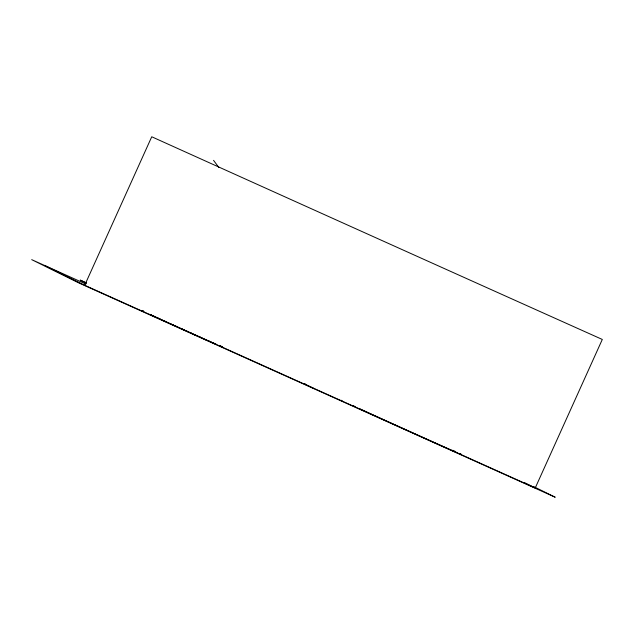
<?xml version="1.0" encoding="UTF-8"?>
<svg xmlns="http://www.w3.org/2000/svg" width="634" height="634" viewBox="0 0 634 634"><rect width="100%" height="100%" fill="white"/><g stroke="black" fill="none" stroke-linecap="round" stroke-linejoin="round"><path stroke-width="0.95" d="M84.694 285.268L151.74 136.77A1349.643 9.423 24.3 0 0 602.3 339.452L535.247 487.95L84.694 285.268L44.951 265.614M221.599 346.6L222.082 346.79M220.537 346.148L222.257 346.861L221.417 346.37M142.951 310.929L143.831 311.302M220.03 345.934L220.909 346.315M216.234 344.286L212.826 342.788M215.52 343.977L212.572 342.677M209.933 341.512L212.176 342.503M341.132 400.268L342.122 400.704M208.784 340.997L210.876 341.924M205.487 339.531L209.22 341.187M206.549 340.006L193.758 334.284M200.011 337.082L201.723 337.851M190.961 333.032L195.248 334.958M86.549 282.938L80.241 280.101L86.438 283.16M85.812 283.992L31.7 259.647L78.148 282.629L555.21 497.23L533.297 486.397M186.816 331.162L192.49 333.714M188.124 331.748L175.293 325.955M181.047 328.563L183.939 329.862M173.169 324.996L176.601 326.55M169.674 323.411L173.748 325.258M164.301 320.97L170.934 323.982M160.402 319.187L165.506 321.509M158.009 318.094L161.749 319.805M154.744 316.596L158.516 318.323M153.602 316.073L155.734 317.055M154.054 316.279L150.749 314.757M149.767 314.305L151.605 315.153M304.716 383.768L305.279 384.03M220.18 345.776L221.036 346.188M142.832 311.056L143.68 311.46M142.452 310.866L143.197 311.231M524.651 482.712L535.247 487.95M304.447 383.879L314.099 388.65M221.686 346.505L222.138 346.735M213.547 160.347L218.841 167.471M461.148 454.293A59.255 0.412 24.3 0 1 460.981 454.277M460.482 454.087A59.255 0.412 24.3 0 1 458.683 453.334M457.225 452.716A59.255 0.412 24.3 0 1 409.485 431.445A59.255 0.412 24.3 0 1 359.09 408.439M355.072 406.545A59.255 0.412 24.3 0 1 354.2 406.117M353.606 405.815A59.255 0.412 24.3 0 1 353.439 405.641M452.692 450.251A59.255 0.412 24.3 0 1 455.331 451.479M460.213 453.809A59.255 0.412 24.3 0 1 460.926 454.166"/></g></svg>
